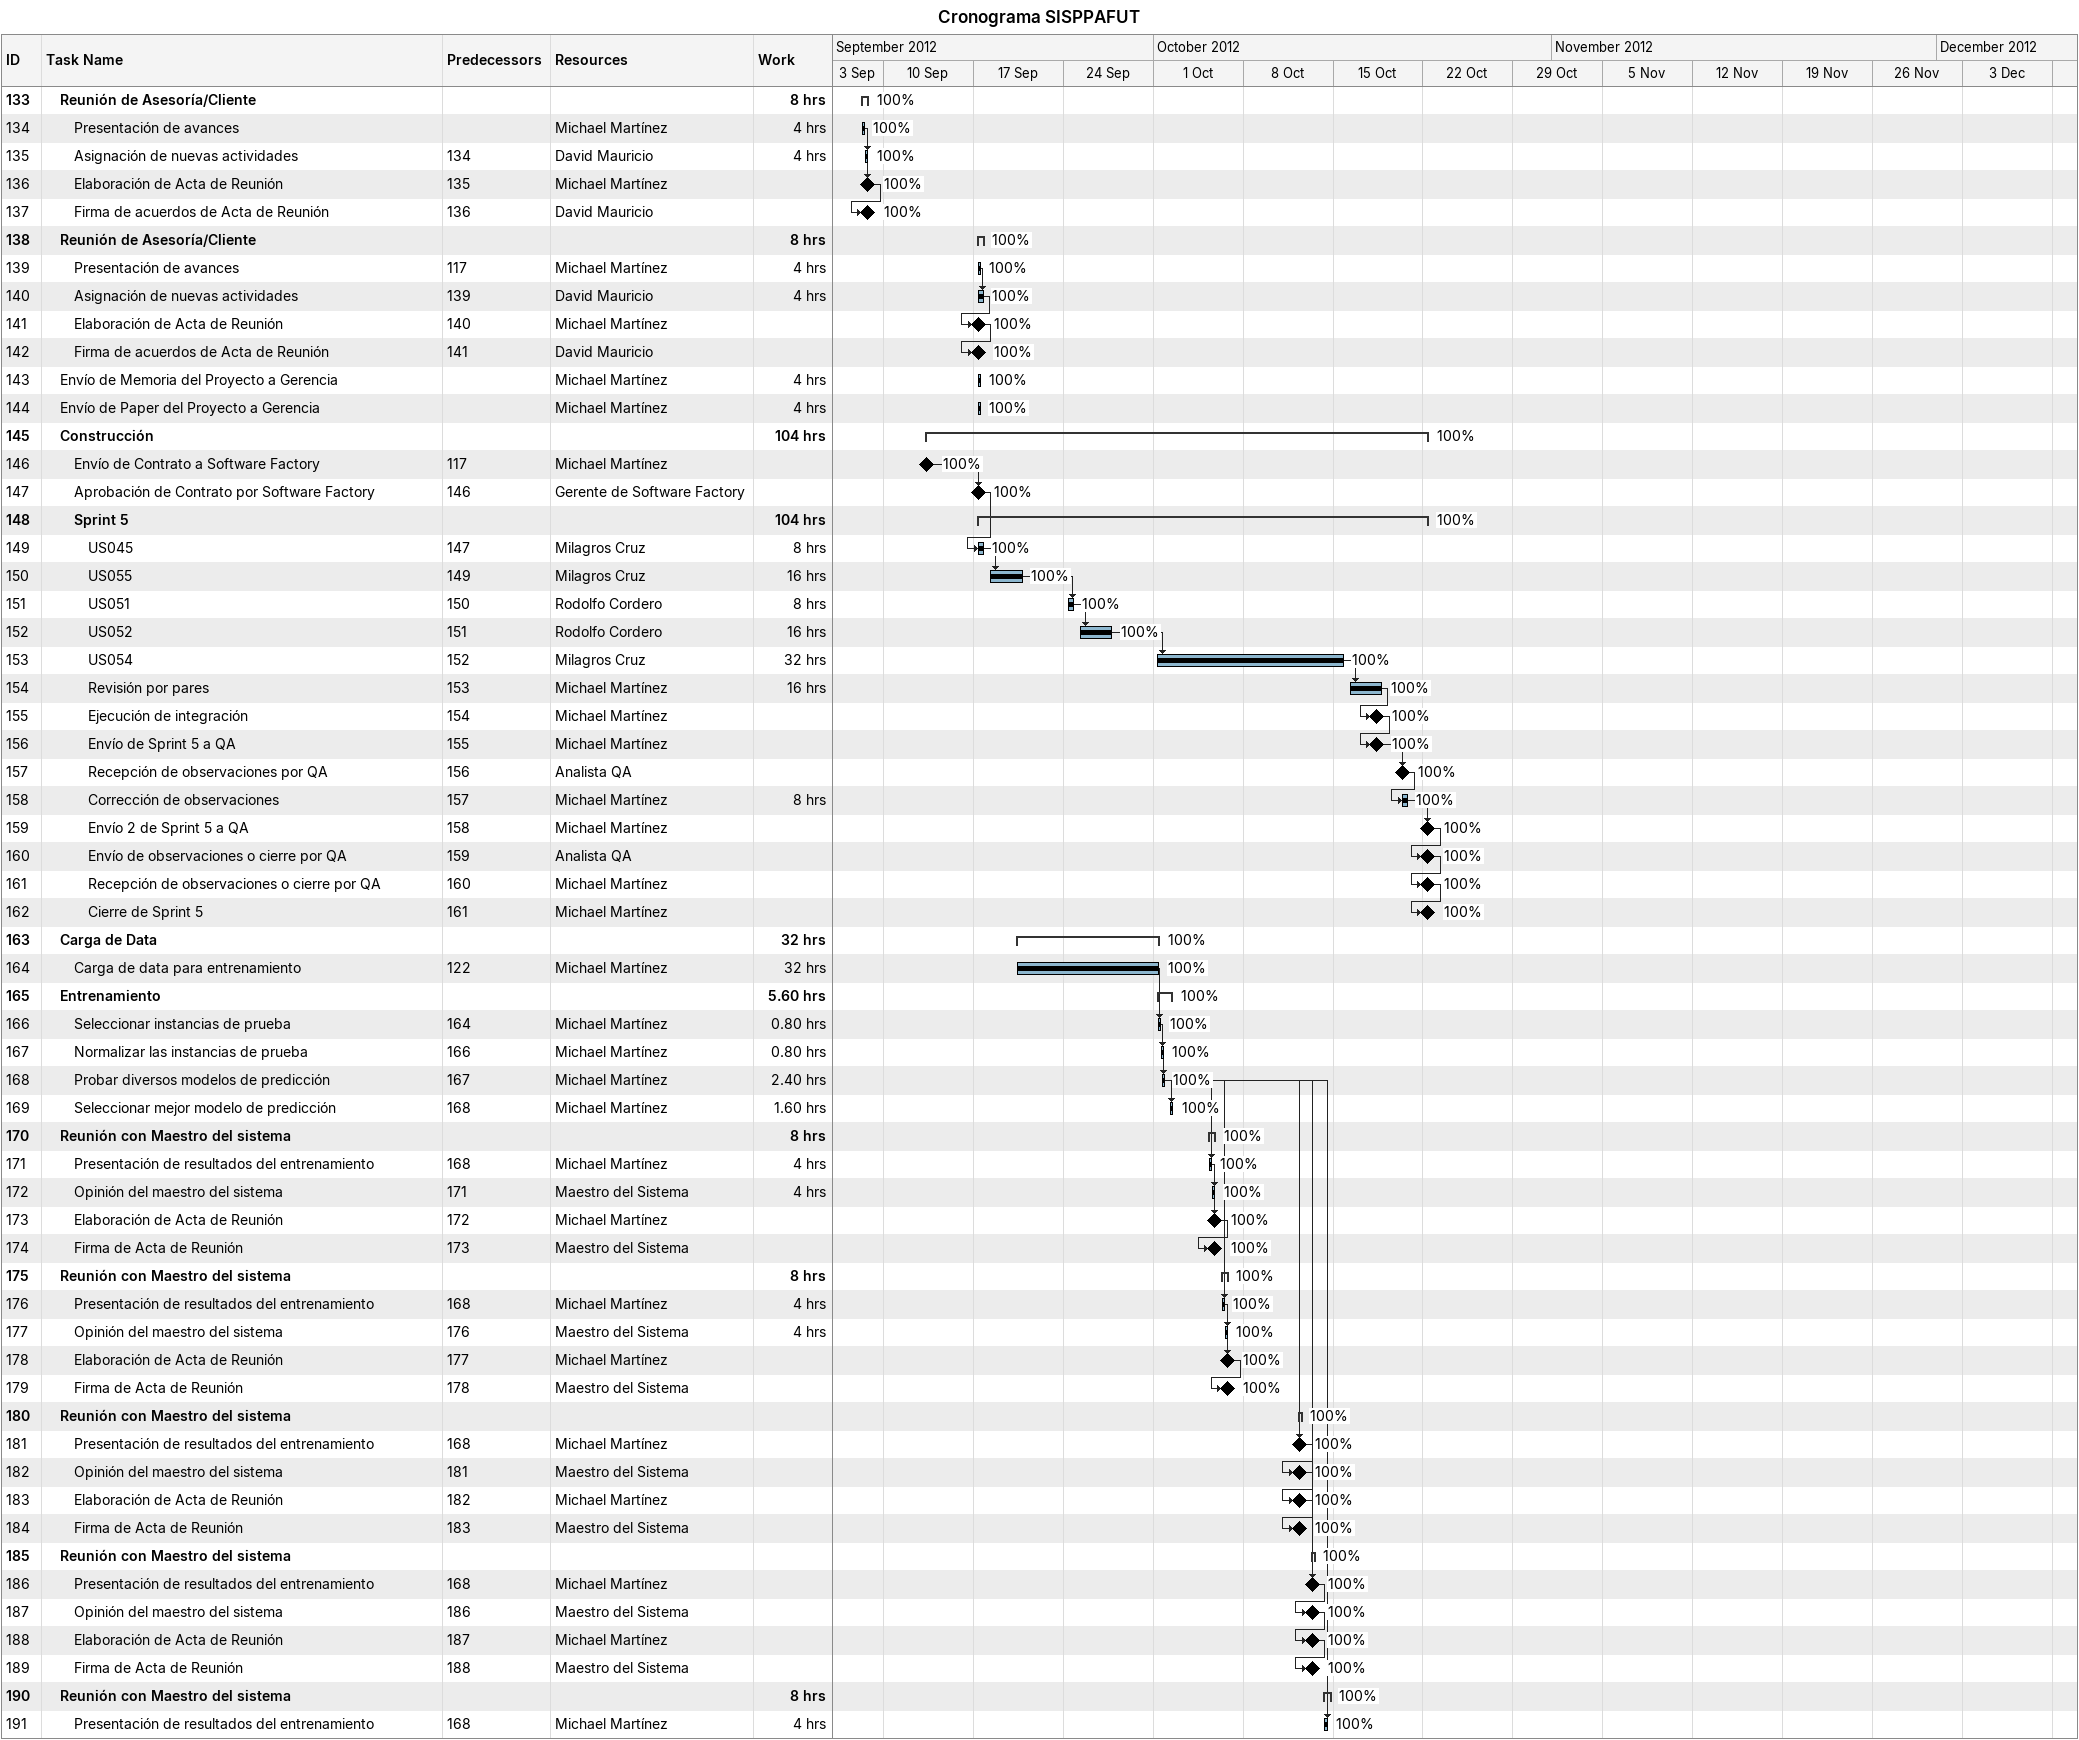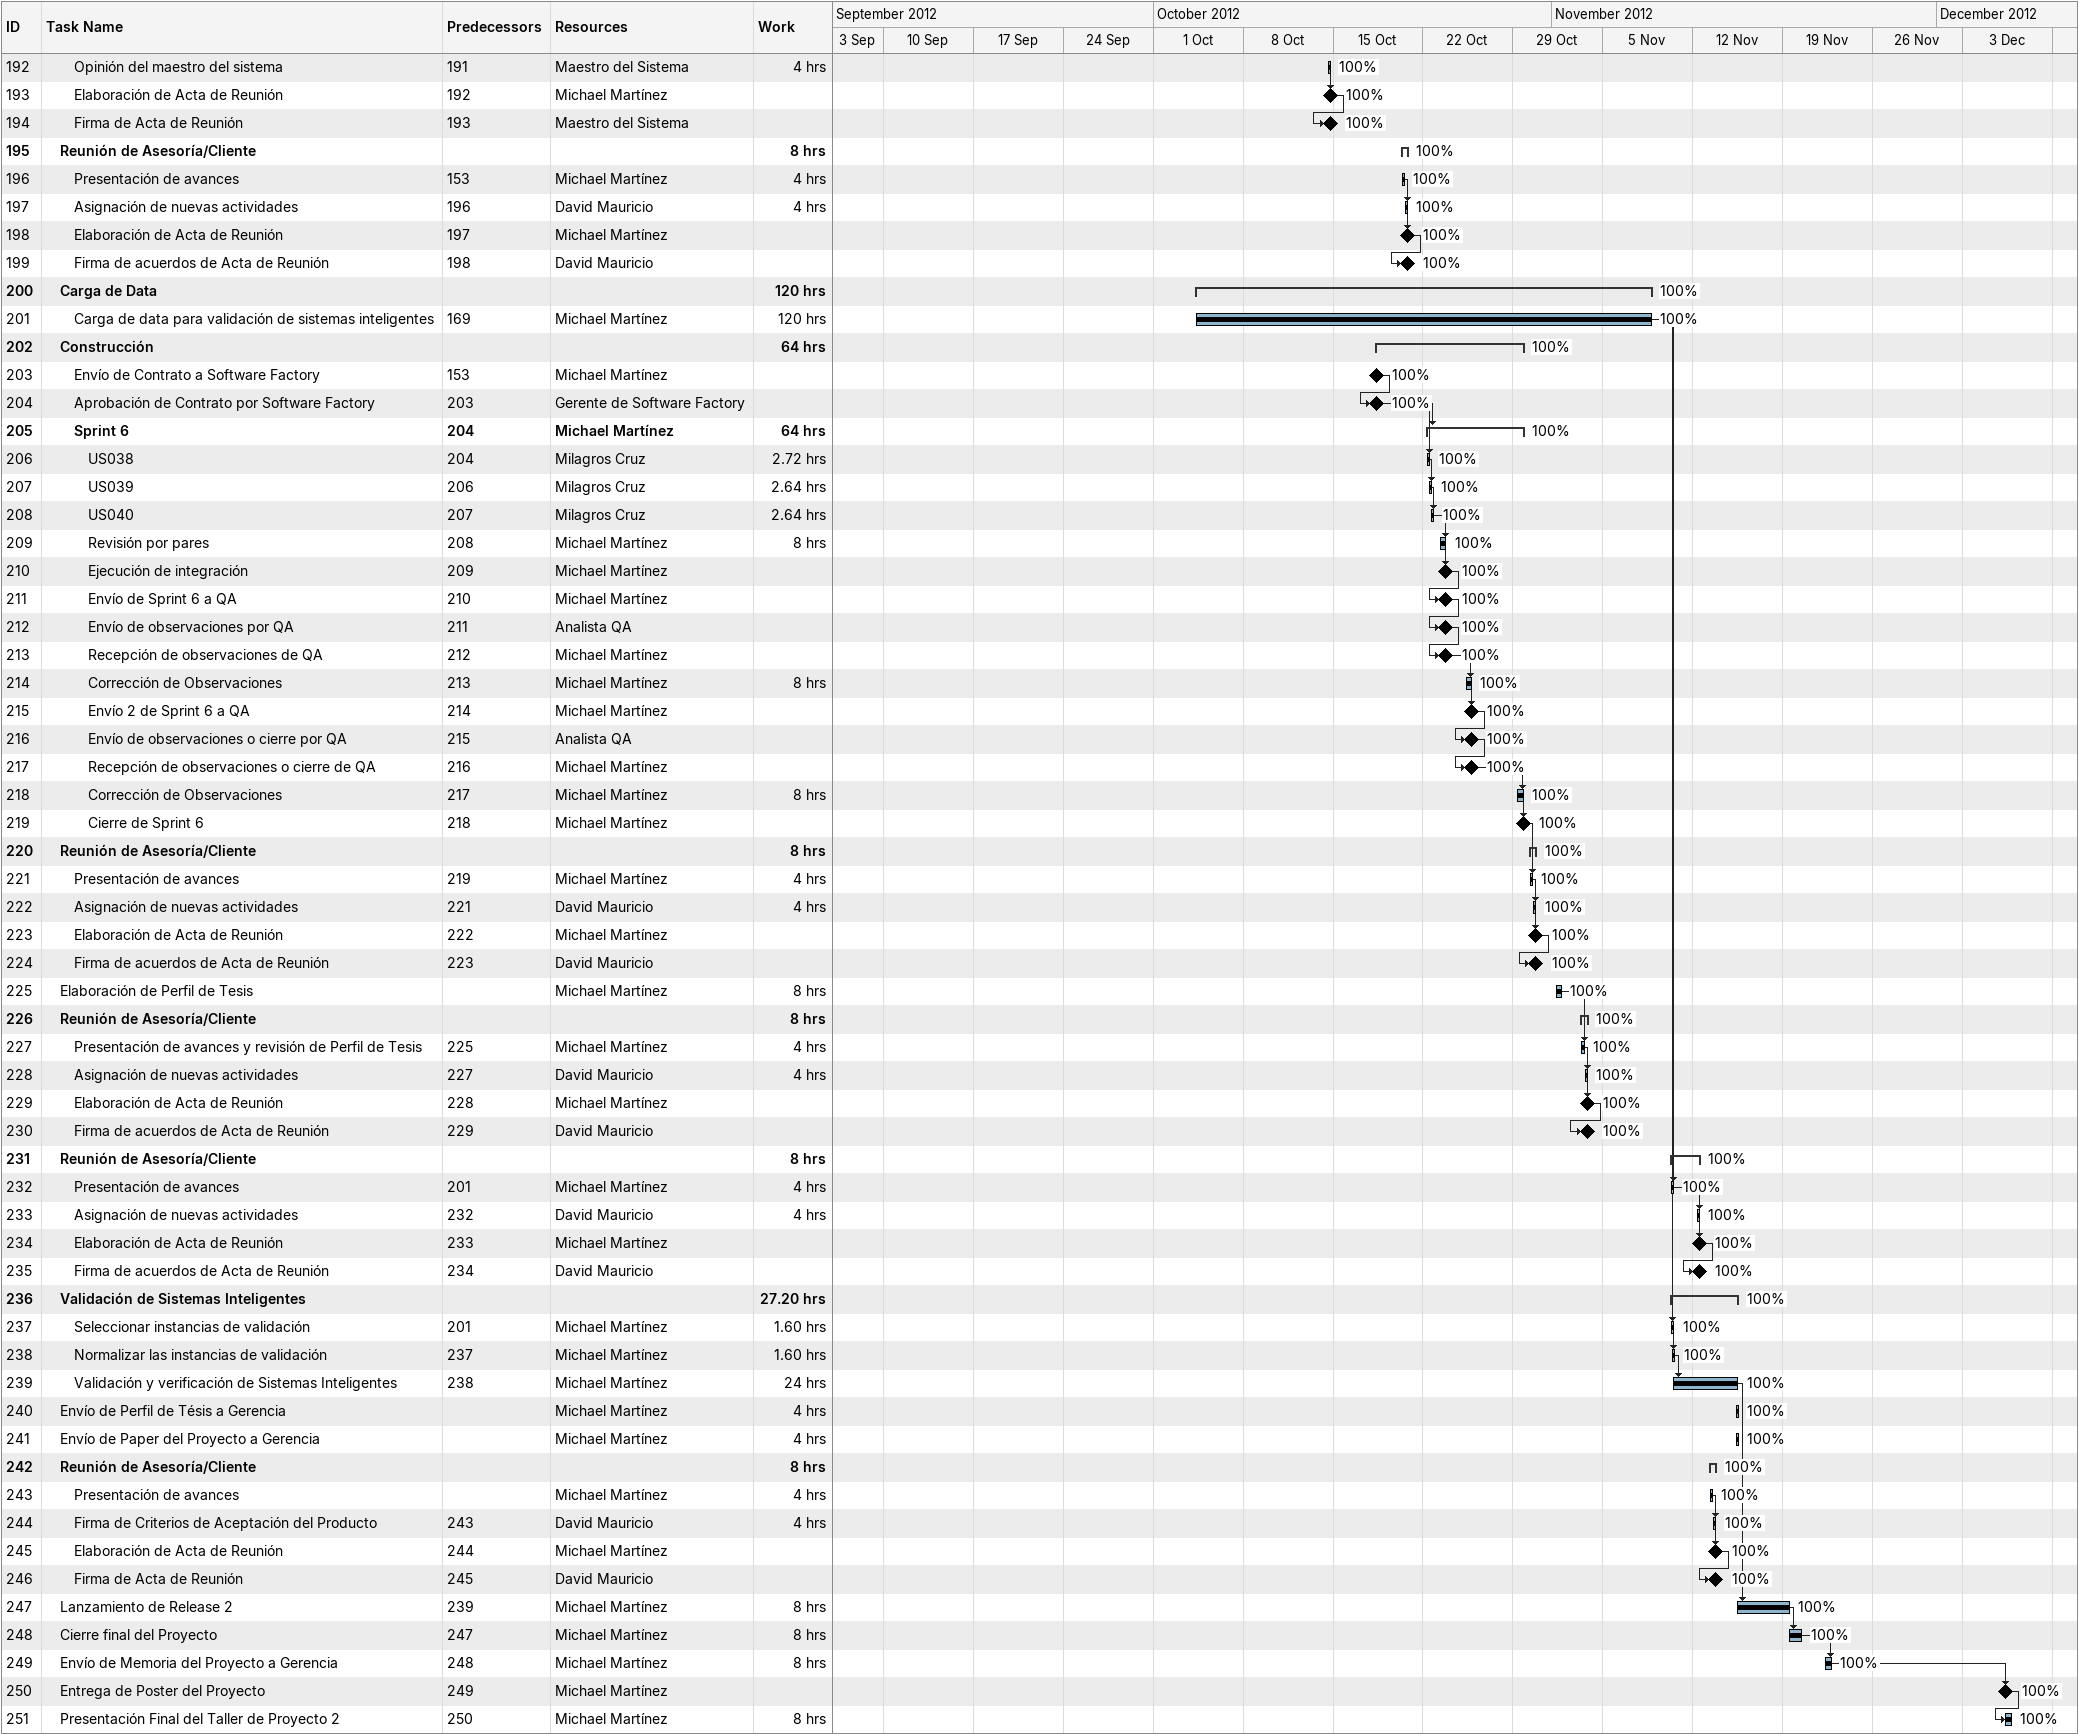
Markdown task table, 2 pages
Cronograma SISPPAFUT

| ID | Level | Task | Start | Finish | Predecessors | Resources | % complete | Work (h) |
|---|---|---|---|---|---|---|---|---|
| 133 | 2 | **Reunión de Asesoría/Cliente** | 2012-09-08 | 2012-09-08 |  |  | 100 | 8 |
| 134 | 3 | Presentación de avances | 2012-09-08 | 2012-09-08 |  | Michael Martínez | 100 | 4 |
| 135 | 3 | Asignación de nuevas actividades | 2012-09-08 | 2012-09-08 | 134 | David Mauricio | 100 | 4 |
| 136 | 3 | Elaboración de Acta de Reunión (milestone) | 2012-09-08 | 2012-09-08 | 135 | Michael Martínez | 100 |  |
| 137 | 3 | Firma de acuerdos de Acta de Reunión (milestone) | 2012-09-08 | 2012-09-08 | 136 | David Mauricio | 100 |  |
| 138 | 2 | **Reunión de Asesoría/Cliente** | 2012-09-17 | 2012-09-17 |  |  | 100 | 8 |
| 139 | 3 | Presentación de avances | 2012-09-17 | 2012-09-17 | 117 | Michael Martínez | 100 | 4 |
| 140 | 3 | Asignación de nuevas actividades | 2012-09-17 | 2012-09-17 | 139 | David Mauricio | 100 | 4 |
| 141 | 3 | Elaboración de Acta de Reunión (milestone) | 2012-09-17 | 2012-09-17 | 140 | Michael Martínez | 100 |  |
| 142 | 3 | Firma de acuerdos de Acta de Reunión (milestone) | 2012-09-17 | 2012-09-17 | 141 | David Mauricio | 100 |  |
| 143 | 2 | Envío de Memoria del Proyecto a Gerencia | 2012-09-17 | 2012-09-17 |  | Michael Martínez | 100 | 4 |
| 144 | 2 | Envío de Paper del Proyecto a Gerencia | 2012-09-17 | 2012-09-17 |  | Michael Martínez | 100 | 4 |
| 145 | 2 | **Construcción** | 2012-09-13 | 2012-10-22 |  |  | 100 | 104 |
| 146 | 3 | Envío de Contrato a Software Factory (milestone) | 2012-09-13 | 2012-09-13 | 117 | Michael Martínez | 100 |  |
| 147 | 3 | Aprobación de Contrato por Software Factory (milestone) | 2012-09-17 | 2012-09-17 | 146 | Gerente de Software Factory | 100 |  |
| 148 | 3 | **Sprint 5** | 2012-09-17 | 2012-10-22 |  |  | 100 | 104 |
| 149 | 4 | US045 | 2012-09-17 | 2012-09-17 | 147 | Milagros Cruz | 100 | 8 |
| 150 | 4 | US055 | 2012-09-18 | 2012-09-20 | 149 | Milagros Cruz | 100 | 16 |
| 151 | 4 | US051 | 2012-09-24 | 2012-09-24 | 150 | Rodolfo Cordero | 100 | 8 |
| 152 | 4 | US052 | 2012-09-25 | 2012-09-27 | 151 | Rodolfo Cordero | 100 | 16 |
| 153 | 4 | US054 | 2012-10-01 | 2012-10-15 | 152 | Milagros Cruz | 100 | 32 |
| 154 | 4 | Revisión por pares | 2012-10-16 | 2012-10-18 | 153 | Michael Martínez | 100 | 16 |
| 155 | 4 | Ejecución de integración (milestone) | 2012-10-18 | 2012-10-18 | 154 | Michael Martínez | 100 |  |
| 156 | 4 | Envío de Sprint 5 a QA (milestone) | 2012-10-18 | 2012-10-18 | 155 | Michael Martínez | 100 |  |
| 157 | 4 | Recepción de observaciones por QA (milestone) | 2012-10-20 | 2012-10-20 | 156 | Analista QA | 100 |  |
| 158 | 4 | Corrección de observaciones | 2012-10-20 | 2012-10-20 | 157 | Michael Martínez | 100 | 8 |
| 159 | 4 | Envío 2 de Sprint 5 a QA (milestone) | 2012-10-22 | 2012-10-22 | 158 | Michael Martínez | 100 |  |
| 160 | 4 | Envío de observaciones o cierre por QA (milestone) | 2012-10-22 | 2012-10-22 | 159 | Analista QA | 100 |  |
| 161 | 4 | Recepción de observaciones o cierre por QA (milestone) | 2012-10-22 | 2012-10-22 | 160 | Michael Martínez | 100 |  |
| 162 | 4 | Cierre de Sprint 5 (milestone) | 2012-10-22 | 2012-10-22 | 161 | Michael Martínez | 100 |  |
| 163 | 2 | **Carga de Data** | 2012-09-20 | 2012-10-01 |  |  | 100 | 32 |
| 164 | 3 | Carga de data para entrenamiento | 2012-09-20 | 2012-10-01 | 122 | Michael Martínez | 100 | 32 |
| 165 | 2 | **Entrenamiento** | 2012-10-01 | 2012-10-02 |  |  | 100 | 5.60 |
| 166 | 3 | Seleccionar instancias de prueba | 2012-10-01 | 2012-10-01 | 164 | Michael Martínez | 100 | 0.80 |
| 167 | 3 | Normalizar las instancias de prueba | 2012-10-01 | 2012-10-01 | 166 | Michael Martínez | 100 | 0.80 |
| 168 | 3 | Probar diversos modelos de predicción | 2012-10-01 | 2012-10-01 | 167 | Michael Martínez | 100 | 2.40 |
| 169 | 3 | Seleccionar mejor modelo de predicción | 2012-10-02 | 2012-10-02 | 168 | Michael Martínez | 100 | 1.60 |
| 170 | 2 | **Reunión con Maestro del sistema** | 2012-10-05 | 2012-10-05 |  |  | 100 | 8 |
| 171 | 3 | Presentación de resultados del entrenamiento | 2012-10-05 | 2012-10-05 | 168 | Michael Martínez | 100 | 4 |
| 172 | 3 | Opinión del maestro del sistema | 2012-10-05 | 2012-10-05 | 171 | Maestro del Sistema | 100 | 4 |
| 173 | 3 | Elaboración de Acta de Reunión (milestone) | 2012-10-05 | 2012-10-05 | 172 | Michael Martínez | 100 |  |
| 174 | 3 | Firma de Acta de Reunión (milestone) | 2012-10-05 | 2012-10-05 | 173 | Maestro del Sistema | 100 |  |
| 175 | 2 | **Reunión con Maestro del sistema** | 2012-10-06 | 2012-10-06 |  |  | 100 | 8 |
| 176 | 3 | Presentación de resultados del entrenamiento | 2012-10-06 | 2012-10-06 | 168 | Michael Martínez | 100 | 4 |
| 177 | 3 | Opinión del maestro del sistema | 2012-10-06 | 2012-10-06 | 176 | Maestro del Sistema | 100 | 4 |
| 178 | 3 | Elaboración de Acta de Reunión (milestone) | 2012-10-06 | 2012-10-06 | 177 | Michael Martínez | 100 |  |
| 179 | 3 | Firma de Acta de Reunión (milestone) | 2012-10-06 | 2012-10-06 | 178 | Maestro del Sistema | 100 |  |
| 180 | 2 | **Reunión con Maestro del sistema** | 2012-10-12 | 2012-10-12 |  |  | 100 |  |
| 181 | 3 | Presentación de resultados del entrenamiento (milestone) | 2012-10-12 | 2012-10-12 | 168 | Michael Martínez | 100 |  |
| 182 | 3 | Opinión del maestro del sistema (milestone) | 2012-10-12 | 2012-10-12 | 181 | Maestro del Sistema | 100 |  |
| 183 | 3 | Elaboración de Acta de Reunión (milestone) | 2012-10-12 | 2012-10-12 | 182 | Michael Martínez | 100 |  |
| 184 | 3 | Firma de Acta de Reunión (milestone) | 2012-10-12 | 2012-10-12 | 183 | Maestro del Sistema | 100 |  |
| 185 | 2 | **Reunión con Maestro del sistema** | 2012-10-13 | 2012-10-13 |  |  | 100 |  |
| 186 | 3 | Presentación de resultados del entrenamiento (milestone) | 2012-10-13 | 2012-10-13 | 168 | Michael Martínez | 100 |  |
| 187 | 3 | Opinión del maestro del sistema (milestone) | 2012-10-13 | 2012-10-13 | 186 | Maestro del Sistema | 100 |  |
| 188 | 3 | Elaboración de Acta de Reunión (milestone) | 2012-10-13 | 2012-10-13 | 187 | Michael Martínez | 100 |  |
| 189 | 3 | Firma de Acta de Reunión (milestone) | 2012-10-13 | 2012-10-13 | 188 | Maestro del Sistema | 100 |  |
| 190 | 2 | **Reunión con Maestro del sistema** | 2012-10-14 | 2012-10-14 |  |  | 100 | 8 |
| 191 | 3 | Presentación de resultados del entrenamiento | 2012-10-14 | 2012-10-14 | 168 | Michael Martínez | 100 | 4 |
| 192 | 3 | Opinión del maestro del sistema | 2012-10-14 | 2012-10-14 | 191 | Maestro del Sistema | 100 | 4 |
| 193 | 3 | Elaboración de Acta de Reunión (milestone) | 2012-10-14 | 2012-10-14 | 192 | Michael Martínez | 100 |  |
| 194 | 3 | Firma de Acta de Reunión (milestone) | 2012-10-14 | 2012-10-14 | 193 | Maestro del Sistema | 100 |  |
| 195 | 2 | **Reunión de Asesoría/Cliente** | 2012-10-20 | 2012-10-20 |  |  | 100 | 8 |
| 196 | 3 | Presentación de avances | 2012-10-20 | 2012-10-20 | 153 | Michael Martínez | 100 | 4 |
| 197 | 3 | Asignación de nuevas actividades | 2012-10-20 | 2012-10-20 | 196 | David Mauricio | 100 | 4 |
| 198 | 3 | Elaboración de Acta de Reunión (milestone) | 2012-10-20 | 2012-10-20 | 197 | Michael Martínez | 100 |  |
| 199 | 3 | Firma de acuerdos de Acta de Reunión (milestone) | 2012-10-20 | 2012-10-20 | 198 | David Mauricio | 100 |  |
| 200 | 2 | **Carga de Data** | 2012-10-04 | 2012-11-08 |  |  | 100 | 120 |
| 201 | 3 | Carga de data para validación de sistemas inteligentes | 2012-10-04 | 2012-11-08 | 169 | Michael Martínez | 100 | 120 |
| 202 | 2 | **Construcción** | 2012-10-18 | 2012-10-29 |  |  | 100 | 64 |
| 203 | 3 | Envío de Contrato a Software Factory (milestone) | 2012-10-18 | 2012-10-18 | 153 | Michael Martínez | 100 |  |
| 204 | 3 | Aprobación de Contrato por Software Factory (milestone) | 2012-10-18 | 2012-10-18 | 203 | Gerente de Software Factory | 100 |  |
| 205 | 3 | **Sprint 6** | 2012-10-22 | 2012-10-29 | 204 | Michael Martínez | 100 | 64 |
| 206 | 4 | US038 | 2012-10-22 | 2012-10-22 | 204 | Milagros Cruz | 100 | 2.72 |
| 207 | 4 | US039 | 2012-10-22 | 2012-10-22 | 206 | Milagros Cruz | 100 | 2.64 |
| 208 | 4 | US040 | 2012-10-22 | 2012-10-22 | 207 | Milagros Cruz | 100 | 2.64 |
| 209 | 4 | Revisión por pares | 2012-10-23 | 2012-10-23 | 208 | Michael Martínez | 100 | 8 |
| 210 | 4 | Ejecución de integración (milestone) | 2012-10-23 | 2012-10-23 | 209 | Michael Martínez | 100 |  |
| 211 | 4 | Envío de Sprint 6 a QA (milestone) | 2012-10-23 | 2012-10-23 | 210 | Michael Martínez | 100 |  |
| 212 | 4 | Envío de observaciones por QA (milestone) | 2012-10-23 | 2012-10-23 | 211 | Analista QA | 100 |  |
| 213 | 4 | Recepción de observaciones de QA (milestone) | 2012-10-23 | 2012-10-23 | 212 | Michael Martínez | 100 |  |
| 214 | 4 | Corrección de Observaciones | 2012-10-25 | 2012-10-25 | 213 | Michael Martínez | 100 | 8 |
| 215 | 4 | Envío 2 de Sprint 6 a QA (milestone) | 2012-10-25 | 2012-10-25 | 214 | Michael Martínez | 100 |  |
| 216 | 4 | Envío de observaciones o cierre por QA (milestone) | 2012-10-25 | 2012-10-25 | 215 | Analista QA | 100 |  |
| 217 | 4 | Recepción de observaciones o cierre de QA (milestone) | 2012-10-25 | 2012-10-25 | 216 | Michael Martínez | 100 |  |
| 218 | 4 | Corrección de Observaciones | 2012-10-29 | 2012-10-29 | 217 | Michael Martínez | 100 | 8 |
| 219 | 4 | Cierre de Sprint 6 (milestone) | 2012-10-29 | 2012-10-29 | 218 | Michael Martínez | 100 |  |
| 220 | 2 | **Reunión de Asesoría/Cliente** | 2012-10-30 | 2012-10-30 |  |  | 100 | 8 |
| 221 | 3 | Presentación de avances | 2012-10-30 | 2012-10-30 | 219 | Michael Martínez | 100 | 4 |
| 222 | 3 | Asignación de nuevas actividades | 2012-10-30 | 2012-10-30 | 221 | David Mauricio | 100 | 4 |
| 223 | 3 | Elaboración de Acta de Reunión (milestone) | 2012-10-30 | 2012-10-30 | 222 | Michael Martínez | 100 |  |
| 224 | 3 | Firma de acuerdos de Acta de Reunión (milestone) | 2012-10-30 | 2012-10-30 | 223 | David Mauricio | 100 |  |
| 225 | 2 | Elaboración de Perfil de Tesis | 2012-11-01 | 2012-11-01 |  | Michael Martínez | 100 | 8 |
| 226 | 2 | **Reunión de Asesoría/Cliente** | 2012-11-03 | 2012-11-03 |  |  | 100 | 8 |
| 227 | 3 | Presentación de avances y revisión de Perfil de Tesis | 2012-11-03 | 2012-11-03 | 225 | Michael Martínez | 100 | 4 |
| 228 | 3 | Asignación de nuevas actividades | 2012-11-03 | 2012-11-03 | 227 | David Mauricio | 100 | 4 |
| 229 | 3 | Elaboración de Acta de Reunión (milestone) | 2012-11-03 | 2012-11-03 | 228 | Michael Martínez | 100 |  |
| 230 | 3 | Firma de acuerdos de Acta de Reunión (milestone) | 2012-11-03 | 2012-11-03 | 229 | David Mauricio | 100 |  |
| 231 | 2 | **Reunión de Asesoría/Cliente** | 2012-11-10 | 2012-11-12 |  |  | 100 | 8 |
| 232 | 3 | Presentación de avances | 2012-11-10 | 2012-11-10 | 201 | Michael Martínez | 100 | 4 |
| 233 | 3 | Asignación de nuevas actividades | 2012-11-12 | 2012-11-12 | 232 | David Mauricio | 100 | 4 |
| 234 | 3 | Elaboración de Acta de Reunión (milestone) | 2012-11-12 | 2012-11-12 | 233 | Michael Martínez | 100 |  |
| 235 | 3 | Firma de acuerdos de Acta de Reunión (milestone) | 2012-11-12 | 2012-11-12 | 234 | David Mauricio | 100 |  |
| 236 | 2 | **Validación de Sistemas Inteligentes** | 2012-11-10 | 2012-11-15 |  |  | 100 | 27.20 |
| 237 | 3 | Seleccionar instancias de validación | 2012-11-10 | 2012-11-10 | 201 | Michael Martínez | 100 | 1.60 |
| 238 | 3 | Normalizar las instancias de validación | 2012-11-10 | 2012-11-10 | 237 | Michael Martínez | 100 | 1.60 |
| 239 | 3 | Validación y verificación de Sistemas Inteligentes | 2012-11-10 | 2012-11-15 | 238 | Michael Martínez | 100 | 24 |
| 240 | 2 | Envío de Perfil de Tésis a Gerencia | 2012-11-15 | 2012-11-15 |  | Michael Martínez | 100 | 4 |
| 241 | 2 | Envío de Paper del Proyecto a Gerencia | 2012-11-15 | 2012-11-15 |  | Michael Martínez | 100 | 4 |
| 242 | 2 | **Reunión de Asesoría/Cliente** | 2012-11-13 | 2012-11-13 |  |  | 100 | 8 |
| 243 | 3 | Presentación de avances | 2012-11-13 | 2012-11-13 |  | Michael Martínez | 100 | 4 |
| 244 | 3 | Firma de Criterios de Aceptación del Producto | 2012-11-13 | 2012-11-13 | 243 | David Mauricio | 100 | 4 |
| 245 | 3 | Elaboración de Acta de Reunión (milestone) | 2012-11-13 | 2012-11-13 | 244 | Michael Martínez | 100 |  |
| 246 | 3 | Firma de Acta de Reunión (milestone) | 2012-11-13 | 2012-11-13 | 245 | David Mauricio | 100 |  |
| 247 | 2 | Lanzamiento de Release 2 | 2012-11-15 | 2012-11-19 | 239 | Michael Martínez | 100 | 8 |
| 248 | 2 | Cierre final del Proyecto | 2012-11-19 | 2012-11-20 | 247 | Michael Martínez | 100 | 8 |
| 249 | 2 | Envío de Memoria del Proyecto a Gerencia | 2012-11-22 | 2012-11-22 | 248 | Michael Martínez | 100 | 8 |
| 250 | 2 | Entrega de Poster del Proyecto (milestone) | 2012-12-06 | 2012-12-06 | 249 | Michael Martínez | 100 |  |
| 251 | 2 | Presentación Final del Taller de Proyecto 2 | 2012-12-06 | 2012-12-06 | 250 | Michael Martínez | 100 | 8 |
